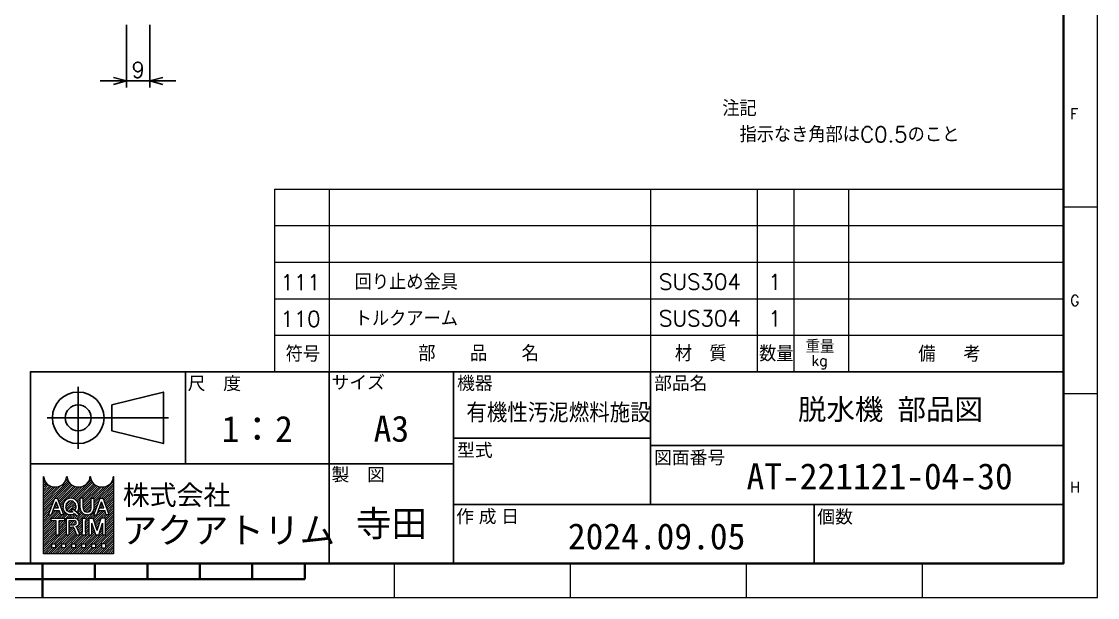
# Model space of a CAD drawing. Header units: millimetres. Extents: x 0 to 835, y -12 to 588.
# Drawn here: x 422.5 to 835, y 0 to 220.8 of the extents above; entities that cross this region are included whole.
import ezdxf
from ezdxf import colors
from ezdxf.entities.mleader import LeaderData, LeaderLine
from ezdxf.enums import TextEntityAlignment as Align
from ezdxf.math import Vec2, Vec3

# ---------------------------------------------------------------- set-up
doc = ezdxf.new("R2010")
doc.units = ezdxf.units.MM
doc.header["$LTSCALE"] = 0.8
doc.header["$PDMODE"] = 99
doc.header["$PDSIZE"] = 1
for name, color, linetype, lineweight in [('07_TEXT', 3, 'Continuous', 13), ('08_DIM', 3, 'Continuous', 13), ('90_FRAME', 5, 'Continuous', 35)]:
    doc.layers.add(name, color=color, linetype=linetype, lineweight=lineweight)
doc.layers.add('91_BLANK', color=5, linetype='Continuous', lineweight=0, plot=False)
doc.styles.add('KSS_TXT', font='txt.shx', dxfattribs={"bigfont": 'extfont2.shx'})
doc.styles.add('MS_G', font='MS Gothic.ttf')
doc.styles.get("Standard").update_dxf_attribs({"font": 'txt.shx', "bigfont": 'extfont2.shx'})
doc.styles.add('表題用', font='MS PGothic.ttf')
doc.dimstyles.new('KSS_DIM', dxfattribs={"dimscale": 2, "dimtxt": 3, "dimasz": 2.5, "dimexe": 1.25, "dimexo": 0.625, "dimtad": 1, "dimdsep": 46, "dimtxsty": 'KSS_TXT', "dimblk": 'OPEN30', "dimcen": 0, "dimazin": 2, "dimtfac": 0.75, "dimtmove": 0, "dimatfit": 3, "dimldrblk": 'OPEN30', "dimfxl": 1.25, "dimtolj": 1, "dimarcsym": 0})

# ---------------------------------------------------------------- blocks, each defined once
blk = doc.blocks.new('_Open30')
at = {"color": 0, "linetype": 'ByBlock', "lineweight": -2}
for p, q in [((-1, 0.26794919), (0, 0)), ((0, 0), (-1, -0.26794919)), ((0, 0), (-1, 0))]:
    blk.add_line(p, q, dxfattribs=at)
blk = doc.blocks.new('*D152')
at = {"layer": '08_DIM', "color": 0, "lineweight": -2, "transparency": 16777216}
for p, q in [((462.7264423465213, 219.5666498152498), (462.7264423465213, 195.52442173439)), ((471.7264423465213, 219.5666498152498), (471.7264423465213, 195.52442173439)), ((457.7264423465213, 198.02442173439), (452.7264423465213, 198.02442173439)), ((462.7264423465213, 198.02442173439), (471.7264423465213, 198.02442173439)), ((476.7264423465213, 198.02442173439), (481.7264423465213, 198.02442173439))]:
    blk.add_line(p, q, dxfattribs=at)
at = {"layer": 'Defpoints', "color": 0, "transparency": 16777216}
for p in [(462.7264423465213, 220.8166498152498), (471.7264423465213, 220.8166498152498), (471.7264423465213, 198.02442173439)]:
    blk.add_point(p, dxfattribs=at)
at = {"layer": '08_DIM', "color": 0, "lineweight": -2, "transparency": 16777216, "xscale": 5, "yscale": 5, "zscale": 5}
blk.add_blockref('_Open30', (462.7264423465213, 198.02442173439), dxfattribs=at)
at = {"layer": '08_DIM', "color": 0, "lineweight": -2, "transparency": 16777216, "xscale": 5, "yscale": 5, "zscale": 5, "rotation": 180}
blk.add_blockref('_Open30', (471.7264423465213, 198.02442173439), dxfattribs=at)
at = {"layer": '08_DIM', "color": 0, "transparency": 16777216, "insert": (467.2264423465213, 202.27442173439), "char_height": 6, "attachment_point": 5, "style": 'KSS_TXT'}
blk.add_mtext('\\A1;9', dxfattribs=at)
blk = doc.blocks.new('AM_BALLOON1')
at = {"transparency": 16777216}
blk.add_circle((0, 0), 5, dxfattribs=at)
blk.add_attdef('B_NUMBER', text='', height=3, dxfattribs=at).set_placement((0, 0), align=Align.MIDDLE_CENTER)
blk = doc.blocks.new('_OPEN')
at = {"color": 0, "linetype": 'ByBlock'}
for p, q in [((-1, 0.1666666666666666), (0, 0)), ((0, 0), (-1, -0.1666666666666666)), ((0, 0), (-1, 0))]:
    blk.add_line(p, q, dxfattribs=at)

msp = doc.modelspace()

# ---------------------------------------------------------------- hatches: boundary and pattern name
at = {"layer": '90_FRAME', "lineweight": 5}
h = msp.add_hatch(dxfattribs=at)
h.set_pattern_fill('_USER', color=4, scale=0.6, angle=45, pattern_type=0)
h.set_pattern_definition([(45, (-808.5539713822795, -12.79816484489149), (-0.4242640687119285, 0.4242640687119285), [])])
edge = h.paths.add_edge_path()
edge.add_arc((457.8380331854423, 46.22398644916203), 0.1280794679994826, 90, 180)
edge.add_ellipse((453.3552518054603, 46.22398644916203), major_axis=(-4.354701911982408, 0), ratio=0.8823529411764706, start_angle=360, end_angle=540, ccw=False)
edge.add_arc((448.8724704254782, 46.22398644916203), 0.1280794679994826, 3.187317984128255, 180.0000000000261)
edge.add_ellipse((444.3896890454962, 46.22398644916203), major_axis=(-4.354701911982408, 0), ratio=0.8823529411764706, start_angle=360, end_angle=540, ccw=False)
edge.add_arc((439.9069076655142, 46.22398644916203), 0.1280794679994826, 3.187317984128255, 180)
edge.add_ellipse((435.4241262855321, 46.22398644916203), major_axis=(-4.354701911982408, 0), ratio=0.8823529411764706, start_angle=360, end_angle=540, ccw=False)
edge.add_arc((430.9413449055501, 46.22398644916203), 0.1280794679994826, 3.187317984128255, 90)
edge.add_line((430.9413449055501, 46.35206591716261), (430.9413449055501, 16.76570880928185))
edge.add_line((430.9413449055501, 16.76570880928094), (457.8380331854414, 16.76570880928094))
edge.add_line((457.8380331854423, 16.76570880928094), (457.8380331854423, 46.35206591716079))
h.paths.add_polyline_path([(435.2784667892429, 38.05069494241607), (436.3404004758795, 38.05069494241607), (438.755261396549, 31.67746061476092), (438.755261396549, 31.64672154244172), (437.6055928590031, 31.64672154244172), (437.0044116173922, 33.33503375214687), (434.6400715413292, 33.33503375214687), (434.9866852754312, 34.30843770894253), (436.657797883292, 34.30843770894253), (435.8094336325612, 36.69092010136038), (434.0132744061211, 31.64672154244172), (432.8636058685734, 31.64672154244172), (432.8636058685734, 31.67746061476092)], flags=16)
edge = h.paths.add_edge_path(flags=16)
edge.add_ellipse((441.427946647771, 35.232946646427), major_axis=(-2.9458277639881, 0), ratio=0.9565217391304346, start_angle=180, end_angle=360, ccw=False)
edge.add_line((444.3737744117589, 35.232946646427), (444.3737744117589, 34.46446983842989))
edge.add_ellipse((441.427946647771, 34.46446983842989), major_axis=(-2.9458277639881, 0), ratio=0.9565217391304346, start_angle=142.1052553177129, end_angle=180, ccw=False)
edge.add_line((443.7526184224516, 32.73377270960364), (442.9272559327692, 33.41388061136595))
edge.add_ellipse((441.427946647771, 34.5398293422376), major_axis=(1.87839559379198, 0), ratio=0.9950358206786509, start_angle=-37.0427632869818, end_angle=0)
edge.add_line((443.3063398835166, 34.53975678361522), (443.3063398835166, 35.15758714261929))
edge.add_ellipse((441.427946647771, 35.15758714261929), major_axis=(1.878393235745405, 0), ratio=0.9947182625257321, start_angle=360, end_angle=540)
edge.add_line((439.5495534120255, 35.15758714261929), (439.5495534120255, 34.53976347155358))
edge.add_ellipse((441.427946647771, 34.5398293422376), major_axis=(1.87839559379198, 0), ratio=0.9950358206786509, start_angle=-180, end_angle=-65.75794872216291)
edge.add_line((442.1992015251253, 32.8355749552492), (441.6762242729628, 33.3445570490193))
edge.add_line((441.6762242729619, 33.34455704901839), (442.2435468682688, 33.94697463426738))
edge.add_line((442.2435468682688, 33.94697463426829), (444.615658836211, 31.99232790216129))
edge.add_line((444.6156588362101, 31.99232790216038), (443.8743958027244, 31.20520979623407))
edge.add_line((443.8743958027262, 31.20520979623498), (442.983920132443, 32.0718558486914))
edge.add_ellipse((441.427946647771, 34.46446983842989), major_axis=(-2.9458277639881, 0), ratio=0.9565217391304346, start_angle=0, end_angle=121.88362473889401, ccw=False)
edge.add_line((438.4821188837832, 34.46446983842989), (438.4821188837832, 35.232946646427))
h.paths.add_polyline_path([(438.94574378998, 30.36592686244686), (438.94574378998, 29.46937058645008), (437.0245517699877, 29.46937058645008, 0.4142135623730951), (436.8964723019872, 29.34129111845041), (436.8964723019872, 23.96195346247251), (435.7437570899929, 23.96195346247251), (435.7437570899929, 29.34129111845041, 0.4142135623730951), (435.6156776219941, 29.46937058645008), (433.6944856020018, 29.46937058645008), (433.6944856020018, 30.36592686244686)], flags=16)
edge = h.paths.add_edge_path(flags=16)
edge.add_line((439.675775947795, 30.36592686244686), (442.6216037117829, 30.36592686244686))
edge.add_ellipse((442.6216037117811, 28.68130794059644), major_axis=(-2.067472937939515, 3.797886173657114e-16), ratio=0.8148203011203055, start_angle=111.38697473498539, end_angle=270, ccw=False)
edge.add_arc((442.9386560296771, 26.3982801414767), 0.8374090168554462, 22.272952259934925, 58.5531130129101, ccw=False)
edge.add_line((443.7135849096394, 26.71567436402884), (444.8171561177196, 24.01318524967238))
edge.add_line((444.8171561177205, 24.01318524967238), (444.8171561177205, 23.96195346247251))
edge.add_line((444.8171561177205, 23.96195346247251), (443.574785278126, 23.96195346247251))
edge.add_line((443.574785278126, 23.96195346247251), (442.5998526594612, 26.67569420010832))
edge.add_arc((442.124599999057, 26.48437114674917), 0.5123178719979352, 21.92829786654815, 90)
edge.add_line((442.124599999057, 26.99668901874603), (440.8669150001888, 26.99668901874603))
edge.add_line((440.8669150001879, 26.99668901874603), (440.8669150001879, 27.8932452947428))
edge.add_line((440.8669150001879, 27.8932452947428), (442.7752990733798, 27.8932452947428))
edge.add_arc((442.7478198461013, 28.68130794059644), 0.788541591624461, 271.9970571044071, 448.0029428955929)
edge.add_line((442.7752990733825, 29.46937058645008), (440.8284911597902, 29.46937058645008))
edge.add_line((440.8284911597893, 29.46937058645008), (440.8284911597893, 23.96195346247251))
edge.add_line((440.8284911597893, 23.96195346247251), (439.6757759477941, 23.96195346247251))
edge.add_line((439.675775947795, 23.96195346247251), (439.675775947795, 30.36592686244686))
h.paths.add_polyline_path([(444.9658350815462, 38.05069494241607), (446.1185502935423, 38.05069494241607), (446.1185502935423, 34.46446983842989, 0.175030561155744), (446.6270601120232, 32.99670050814794, 0.2571496110314638), (448.6839477070498, 32.99670050814794, 0.1750305611562702), (449.1924575255289, 34.46446983843444), (449.1924575255289, 38.05069494241607), (450.345172737525, 38.05069494241607), (450.345172737525, 34.23277104724539, -0.3793912406243967), (447.8476231115346, 31.64672154244172), (447.4633847075347, 31.64672154244172, -0.3793912406243716), (444.9658350815462, 34.23277104724539)], flags=16)
h.paths.add_polyline_path([(445.7884440946564, 30.36592686244686), (447.1973182426518, 30.36592686244686), (447.1973182426518, 29.46937058645008, 0.4142135623730951), (447.0692387746531, 29.34129111845041), (447.0692387746531, 24.98658920646804, 0.4142135623730951), (447.1973182426518, 24.85850973846928), (447.1973182426518, 23.96195346247251), (445.7884440946564, 23.96195346247251), (445.7884440946564, 24.85850973846928, 0.4142135623730951), (445.9165235626569, 24.98658920646804), (445.9165235626569, 29.34129111845041, 0.4142135623730951), (445.7884440946564, 29.46937058645008)], flags=16)
h.paths.add_polyline_path([(448.3512815171252, 30.36592686244686), (450.0239467744959, 30.36592686244686), (451.5532682171124, 25.71482210601599), (453.0825896597289, 30.36592686244686), (454.7563163691339, 30.36592686244686), (454.7563163691339, 23.96195346247251), (453.6036011571396, 23.96195346247251), (453.6036011571396, 28.44473484245455), (452.1296258231105, 23.96195346247251), (450.9769106111162, 23.96195346247251), (449.5029352770853, 28.44473484245455), (449.5039967291214, 23.96195346247251), (448.3512815171252, 23.96195346247251)], flags=16)
h.paths.add_polyline_path([(452.6951365511122, 38.05069494241607), (453.7570702377488, 38.05069494241607), (456.1719311584184, 31.67746061476092), (456.1719311584184, 31.64672154244172), (455.0222626208706, 31.64672154244172), (454.4210813792615, 33.33503375214687), (452.0567413031986, 33.33503375214687), (452.4033550372988, 34.30843770894253), (454.0744676451613, 34.30843770894253), (453.2261033944305, 36.69092010136038), (451.4299441679887, 31.64672154244172), (450.2802756304409, 31.64672154244172), (450.2802756304409, 31.67746061476092)], flags=16)
h.paths.add_polyline_path([(434.0152521375385, 20.60809284926555), (435.5522057535309, 20.60809284926555), (435.5522057535309, 19.07113923327225), (434.0152521375385, 19.07113923327225)], flags=16)
h.paths.add_polyline_path([(437.8576361775231, 20.60809284926555), (439.3945897935155, 20.60809284926555), (439.3945897935155, 19.07113923327225), (437.8576361775231, 19.07113923327225)], flags=16)
h.paths.add_polyline_path([(441.7000202175077, 20.60809284926555), (443.2369738335001, 20.60809284926555), (443.2369738335001, 19.07113923327225), (441.7000202175077, 19.07113923327225)], flags=16)
h.paths.add_polyline_path([(445.5424042574923, 20.60809284926555), (447.0793578734847, 20.60809284926555), (447.0793578734847, 19.07113923327225), (445.5424042574923, 19.07113923327225)], flags=16)
h.paths.add_polyline_path([(449.3847882974769, 20.60809284926555), (450.9217419134693, 20.60809284926555), (450.9217419134693, 19.07113923327225), (449.3847882974769, 19.07113923327225)], flags=16)
h.paths.add_polyline_path([(453.2271723374615, 20.60809284926555), (454.7641259534539, 20.60809284926555), (454.7641259534539, 19.07113923327225), (453.2271723374615, 19.07113923327225)], flags=16)

# ---------------------------------------------------------------- linework, layer by layer
at = {"layer": '90_FRAME', "color": 4, "lineweight": 13}
for p, q in [((519.4810237878792, 156.5526457154114), (821.9238783046039, 156.5526457154114)), ((519.4810353409957, 156.5526457154114), (519.4810353409957, 86.55264721965969)), ((540.4810327159994, 156.5526457154114), (540.4810327159994, 86.55264721965969)), ((663.6619767215561, 156.5526457154114), (663.6619767215561, 86.55264721965969)), ((704.5502042005174, 156.5526457154114), (704.5502042005269, 86.55264721965969)), ((718.5502024505176, 156.5526457154114), (718.5502024505281, 86.55264721965969)), ((739.5501998255247, 156.5526457154114), (739.5501998255247, 86.55264721965969)), ((834.9921062433816, 149.6536658304109), (821.9238898577205, 149.6536658304109)), ((519.4810237878792, 142.5526457154114), (821.9238783046039, 142.5526457154114)), ((519.4810237878792, 128.5526449678443), (821.9238783046039, 128.5526449678443)), ((519.4810237878792, 114.5526457154114), (821.9238783046039, 114.5526457154114)), ((519.4810237878792, 100.5526457154114), (821.9238783046039, 100.5526457154114)), ((834.9921062433816, 78.0742697609254), (821.9238898577205, 78.0742697609254)), ((565.5086819974862, -1.126752522395691e-07), (565.5086819974862, 13.00979007709968)), ((632.9909409182138, -1.126752522395691e-07), (632.9909409182138, 13.00979007709968)), ((700.4731998389417, -1.126752522395691e-07), (700.4731998389417, 13.00979007709968)), ((767.9554587596695, -1.126752522395691e-07), (767.9554587596695, 13.00979007709968))]:
    msp.add_line(p, q, dxfattribs=at)
at = {"layer": '90_FRAME', "color": 0, "lineweight": 25}
for p, q in [((485.3238898590789, 51.19550436265845), (485.3238898590789, 86.55264721965969)), ((540.4810327159994, 13.00979007709967), (540.4810327159994, 86.55264721965969)), ((588.1381755729199, 13.00979007709967), (588.1381755729199, 86.55264721965969)), ((663.6619767215561, 86.55264721965969), (663.6619767215561, 35.63836150557918)), ((444.2388898592453, 56.99407579120808), (444.2388898592453, 80.75407579111189)), ((432.3588898592934, 68.87407579115816), (478.8888898591049, 68.87407579115816)), ((588.1381755729199, 61.09550436261989), (663.6619767215561, 61.09550436261989)), ((663.6619767215561, 58.2669329340587), (821.9238898577205, 58.2669329340587)), ((588.1381755729199, 51.19550436265845), (425.9238898593194, 51.19550436265845)), ((588.1381755729199, 35.63836150557918), (821.9238898577205, 35.63836150557918)), ((726.4096041437988, 35.63836150557918), (726.4096041437988, 13.00979007709967))]:
    msp.add_line(p, q, dxfattribs=at)
at = {"layer": '90_FRAME', "color": 4, "lineweight": 5}
for p, q in [((430.9413449055501, 16.76570880928094), (430.9413449055501, 46.35206591716261)), ((457.8380331854423, 46.35206591716261), (457.8380331854423, 16.76570880928094)), ((432.8636058685734, 31.67746061476092), (435.2784667892429, 38.05069494241607)), ((435.2784667892429, 38.05069494241607), (436.3404004758795, 38.05069494241607)), ((438.755261396549, 31.67746061476092), (436.3404004758795, 38.05069494241607)), ((444.9658350815462, 34.23277104724539), (444.9658350815462, 38.05069494241607)), ((446.1185502935423, 38.05069494241607), (444.9658350815462, 38.05069494241607)), ((446.1185502935423, 34.46446983842989), (446.1185502935423, 38.05069494241607)), ((449.1924575255289, 34.46446983842989), (449.1924575255289, 38.05069494241607)), ((449.1924575255289, 38.05069494241607), (450.345172737525, 38.05069494241607)), ((450.2802756304409, 31.67746061476092), (452.6951365511122, 38.05069494241607)), ((450.345172737525, 34.23277104724539), (450.345172737525, 38.05069494241607)), ((452.6951365511122, 38.05069494241607), (453.7570702377488, 38.05069494241607)), ((456.1719311584184, 31.67746061476092), (453.7570702377488, 38.05069494241607)), ((434.0132744061211, 31.64672154244172), (435.8094336325612, 36.69092010136038)), ((434.6400715413292, 33.33503375214687), (434.9866852754312, 34.30843770894253)), ((434.6400715413292, 33.33503375214687), (437.0044116173922, 33.33503375214687)), ((434.9866852754312, 34.30843770894253), (436.657797883292, 34.30843770894253)), ((436.657797883292, 34.30843770894253), (435.8094336325612, 36.69092010136038)), ((437.6055928590031, 31.64672154244172), (437.0044116173922, 33.33503375214687)), ((438.4821188837832, 35.232946646427), (438.4821188837832, 34.46446983842989)), ((439.5495534120255, 35.15758714261929), (439.5495534120255, 34.54280569622179)), ((441.6762242729619, 33.34455704901839), (442.2435468682688, 33.94697463426829)), ((441.6762242729619, 33.34455704901839), (442.1992015251253, 32.8355749552492)), ((442.2435468682688, 33.94697463426829), (444.6156588362101, 31.99232790216038)), ((442.9272559327692, 33.41388061136595), (443.7526184224516, 32.73377270960364)), ((443.3063398835166, 35.15758714261929), (443.3063398835166, 34.54280569622179)), ((444.3737744117589, 35.232946646427), (444.3737744117589, 34.46446983842989)), ((451.4299441679887, 31.64672154244172), (453.2261033944305, 36.69092010136038)), ((452.0567413031986, 33.33503375214687), (452.4033550372988, 34.30843770894253)), ((452.0567413031986, 33.33503375214687), (454.4210813792615, 33.33503375214687)), ((452.4033550372988, 34.30843770894253), (454.0744676451613, 34.30843770894253)), ((454.0744676451613, 34.30843770894253), (453.2261033944305, 36.69092010136038)), ((455.0222626208706, 31.64672154244172), (454.4210813792615, 33.33503375214687)), ((432.8636058685734, 31.64672154244172), (432.8636058685734, 31.67746061476092)), ((432.8636058685734, 31.67746061476092), (432.8636058685734, 31.67746061476092)), ((432.8636058685734, 31.64672154244172), (432.8636058685734, 31.67746061476092)), ((432.8636058685734, 31.64672154244172), (434.0132744061211, 31.64672154244172)), ((433.6944856020018, 30.36592686244686), (438.94574378998, 30.36592686244686)), ((433.6944856020018, 30.36592686244686), (433.6944856020018, 29.46937058645008)), ((433.6944856020018, 29.46937058645008), (435.6156776219941, 29.46937058645008)), ((435.7437570899929, 23.96195346247251), (435.7437570899929, 29.34129111845041)), ((436.8964723019872, 23.96195346247251), (436.8964723019872, 29.34129111845041)), ((437.0245517699877, 29.46937058645008), (438.94574378998, 29.46937058645008)), ((438.755261396549, 31.64672154244172), (437.6055928590031, 31.64672154244172)), ((438.755261396549, 31.64672154244172), (438.755261396549, 31.67746061476092)), ((438.94574378998, 30.36592686244686), (438.94574378998, 29.46937058645008)), ((439.675775947795, 30.36592686244686), (439.675775947795, 23.96195346247251)), ((439.675775947795, 30.36592686244686), (442.6216037117811, 30.36592686244686)), ((440.8284911597893, 23.96195346247251), (440.8284911597893, 29.46937058645008)), ((440.8284911597893, 29.46937058645008), (442.7752990733825, 29.46937058645008)), ((442.983920132443, 32.0718558486914), (443.8743958027262, 31.20520979623498)), ((443.8743958027262, 31.20520979623498), (444.6156588362101, 31.99232790216038)), ((445.7884440946564, 30.36592686244686), (447.1973182426518, 30.36592686244686)), ((445.7884440946564, 30.36592686244686), (445.7884440946564, 29.46937058645008)), ((445.9165235626569, 24.98658920646804), (445.9165235626569, 29.34129111845041)), ((447.0692387746531, 24.98658920646804), (447.0692387746531, 29.34129111845041)), ((447.1973182426518, 30.36592686244686), (447.1973182426518, 29.46937058645008)), ((447.8476231115346, 31.64672154244172), (447.4633847075365, 31.64672154244172)), ((448.3512815171252, 30.36592686244686), (448.3512815171252, 23.96195346247251)), ((448.3512815171252, 30.36592686244686), (450.0239467744959, 30.36592686244686)), ((451.5532682171124, 25.71482210601599), (450.0239467744959, 30.36592686244686)), ((450.2802756304409, 31.64672154244172), (450.2802756304409, 31.67746061476092)), ((450.2802756304409, 31.67746061476092), (450.2802756304409, 31.67746061476092)), ((450.2802756304409, 31.64672154244172), (450.2802756304409, 31.67746061476092)), ((450.2802756304409, 31.64672154244172), (451.4299441679887, 31.64672154244172)), ((451.5532682171124, 25.71482210601599), (453.0825896597289, 30.36592686244686)), ((454.7563163691339, 30.36592686244686), (453.0825896597289, 30.36592686244686)), ((454.7563163691339, 23.96195346247251), (454.7563163691339, 30.36592686244686)), ((456.1719311584184, 31.64672154244172), (455.0222626208706, 31.64672154244172)), ((456.1719311584184, 31.64672154244172), (456.1719311584184, 31.67746061476092)), ((440.8669150001879, 26.99668901874603), (440.8669150001879, 27.8932452947428)), ((440.8669150001879, 27.8932452947428), (442.7752990733825, 27.8932452947428)), ((440.8669150001879, 26.99668901874603), (442.124599999057, 26.99668901874603)), ((442.5998526594612, 26.67569420010832), (443.574785278126, 23.96195346247251)), ((443.7135849096394, 26.71567436402975), (444.8171561177205, 24.01318524967238)), ((445.7884440946564, 23.96195346247251), (445.7884440946564, 24.85850973846928)), ((447.1973182426518, 23.96195346247251), (447.1973182426518, 24.85850973846928)), ((449.5039967291214, 23.96195346247251), (449.5029352770853, 28.44473484245455)), ((450.9769106111162, 23.96195346247251), (449.5029352770853, 28.44473484245455)), ((452.1296258231105, 23.96195346247251), (453.6036011571396, 28.44473484245455)), ((453.6036011571396, 28.44473484245455), (453.6036011571396, 23.96195346247251)), ((435.7437570899929, 23.96195346247251), (436.8964723019872, 23.96195346247251)), ((439.675775947795, 23.96195346247251), (440.8284911597893, 23.96195346247251)), ((443.574785278126, 23.96195346247251), (444.8171561177205, 23.96195346247251)), ((444.8171561177205, 24.01318524967238), (444.8171561177205, 23.96195346247251)), ((445.7884440946564, 23.96195346247251), (447.1973182426518, 23.96195346247251)), ((448.3512815171252, 23.96195346247251), (449.5039967291214, 23.96195346247251)), ((450.9769106111162, 23.96195346247251), (452.1296258231105, 23.96195346247251)), ((453.6036011571396, 23.96195346247251), (454.7563163691339, 23.96195346247251)), ((457.8380331854423, 16.76570880928094), (430.9413449055501, 16.76570880928094)), ((434.0152521375385, 20.60809284926555), (435.5522057535309, 20.60809284926555)), ((434.0152521375385, 20.60809284926555), (434.0152521375385, 19.07113923327225)), ((435.5522057535309, 19.07113923327225), (434.0152521375385, 19.07113923327225)), ((435.5522057535309, 20.60809284926555), (435.5522057535309, 19.07113923327225)), ((437.8576361775231, 20.60809284926555), (439.3945897935155, 20.60809284926555)), ((437.8576361775231, 20.60809284926555), (437.8576361775231, 19.07113923327225)), ((439.3945897935155, 19.07113923327225), (437.8576361775231, 19.07113923327225)), ((439.3945897935155, 20.60809284926555), (439.3945897935155, 19.07113923327225)), ((441.7000202175077, 20.60809284926555), (443.2369738335001, 20.60809284926555)), ((441.7000202175077, 20.60809284926555), (441.7000202175077, 19.07113923327225)), ((443.2369738335001, 19.07113923327225), (441.7000202175077, 19.07113923327225)), ((443.2369738335001, 20.60809284926555), (443.2369738335001, 19.07113923327225)), ((445.5424042574923, 20.60809284926555), (447.0793578734847, 20.60809284926555)), ((445.5424042574923, 20.60809284926555), (445.5424042574923, 19.07113923327225)), ((447.0793578734847, 19.07113923327225), (445.5424042574923, 19.07113923327225)), ((447.0793578734847, 20.60809284926555), (447.0793578734847, 19.07113923327225)), ((449.3847882974769, 20.60809284926555), (450.9217419134693, 20.60809284926555)), ((449.3847882974769, 20.60809284926555), (449.3847882974769, 19.07113923327225)), ((450.9217419134693, 19.07113923327225), (449.3847882974769, 19.07113923327225)), ((450.9217419134693, 20.60809284926555), (450.9217419134693, 19.07113923327225)), ((454.7641259534539, 20.60809284926555), (453.2271723374615, 20.60809284926555)), ((453.2271723374615, 20.60809284926555), (453.2271723374615, 19.07113923327225)), ((453.2271723374615, 19.07113923327225), (454.7641259534539, 19.07113923327225)), ((454.7641259534539, 20.60809284926555), (454.7641259534539, 19.07113923327225))]:
    msp.add_line(p, q, dxfattribs=at)
at = {"layer": '90_FRAME'}
for p, q in [((430.5441641560334, -1.126752522395691e-07), (430.5441641560334, 13.00979007709968)), ((450.6491124416646, 6.978305591408523), (450.6491124416646, 13.00979007709968)), ((470.7540607272983, 6.978305591408523), (470.7540607272983, 13.00979007709968)), ((490.8590090129321, 6.978305591408523), (490.8590090129321, 13.00979007709968)), ((510.9639572985658, 6.978305591408523), (510.9639572985658, 13.00979007709968)), ((531.0689055841998, 6.978305591408523), (531.0689055841998, 13.00979007709968)), ((330.0194227278673, 6.978305591408523), (531.0689055841998, 6.978305591408523))]:
    msp.add_line(p, q, dxfattribs=at)
msp.add_lwpolyline([(39.16443845434634, 13.00979007709968), (821.9238898577205, 13.00979007709968), (821.9238898577205, 572.6151258616644), (39.16443845434634, 572.6151258616644)], close=True, dxfattribs=at)
at = {"layer": '90_FRAME', "color": 0, "lineweight": 25}
msp.add_lwpolyline([(425.9238898593194, 13.00979007709967), (821.9238898577205, 13.00979007709967), (821.9238898577205, 86.55264721965969), (425.9238898593194, 86.55264721965969)], close=True, dxfattribs=at)
msp.add_lwpolyline([(457.1088898591952, 73.82407579113888), (476.9088898591144, 78.7740757911196), (476.9088898591144, 58.97407579120036), (457.1088898591952, 63.92407579117926), (457.1088898591952, 73.82407579113888)], dxfattribs=at)
for radius in [9.89999999996, 4.94999999998]:
    msp.add_circle((444.2388898592453, 68.87407579115816), radius, dxfattribs=at)
at = {"layer": '90_FRAME', "color": 4, "lineweight": 5}
for centre, radius, start, end in [((430.9413449055501, 46.22398644916203), 0.1280794679994826, 0, 90), ((439.9069076655142, 46.22398644916203), 0.1280794679994826, 0, 180), ((439.9069076655142, 46.22398644916203), 0.1280794679994826, 0, 90), ((448.8724704254782, 46.22398644916203), 0.1280794679994826, 0, 180), ((457.8380331854423, 46.22398644916203), 0.1280794679994826, 90, 180), ((447.6734070510975, 34.34862044283901), 2.710049271279299, 182.4500309922613, 265.5552572885243), ((448.4050262959463, 34.43464974111785), 2.286670450191321, 179.2527938813868, 218.9645718468802), ((447.6376007679737, 34.34862044283901), 2.710049271279299, 274.4447427114757, 357.5499690077386), ((446.9059815231249, 34.43464974111785), 2.286670450191064, 321.0354281531198, 0.7472061186132516), ((435.6156776219941, 29.34129111845041), 0.1280794679994826, 0, 90), ((437.0245517699877, 29.34129111845041), 0.1280794679994826, 90, 180), ((442.7478198461013, 28.68130794059644), 0.788541591624461, 271.9970571043541, 88.00294289554164), ((445.7884440946564, 29.34129111845041), 0.1280794679994826, 0, 90), ((447.6555039095365, 34.86416785304928), 2.131931267400064, 241.1577278083189, 298.8422721916811), ((447.1973182426518, 29.34129111845041), 0.1280794679994826, 90, 180), ((442.124599999057, 26.48437114674917), 0.5123178719979303, 21.92829786655026, 90), ((442.9386560296771, 26.3982801414767), 0.8374090168554603, 22.27295225998095, 58.55311301286324), ((445.7884440946564, 24.98658920646804), 0.1280794679994826, 270, 0), ((447.1973182426518, 24.98658920646804), 0.1280794679994826, 180, 270)]:
    msp.add_arc(centre, radius, start, end, dxfattribs=at)
for centre, major_axis, ratio, start_param, end_param in [((435.4241262855321, 46.22398644916203), (-4.354701911982408, 0), 0.8823529411764706, 6.283185307179586, 9.42477796076938), ((444.3896890454962, 46.22398644916203), (-4.354701911982408, 0), 0.8823529411764706, 6.283185307179586, 9.42477796076938), ((453.3552518054603, 46.22398644916203), (-4.354701911982408, 0), 0.8823529411764706, 6.283185307179586, 9.42477796076938), ((441.427946647771, 35.232946646427), (-2.9458277639881, 0), 0.9565217391304346, 3.141592653589793, 6.283185307179586), ((441.427946647771, 35.15758714261929), (1.878393235745405, 0), 0.9947182625257321, 6.283185307179586, 9.42477796076938), ((442.6216037117811, 28.68130794059644), (-2.067472937939515, 3.797886173657099e-16), 0.8148203011203053, 1.944069452961235, 4.71238898038469)]:
    msp.add_ellipse(centre, major_axis=major_axis, ratio=ratio, start_param=start_param, end_param=end_param, dxfattribs=at)
at = {"layer": '90_FRAME', "color": 4, "lineweight": 5, "extrusion": (0, 0, -1)}
for centre, major_axis, ratio, start_param, end_param in [((441.427946647771, 34.46446983842989), (-2.9458277639881, 0), 0.9565217391304346, 4.155914751220672, 6.283185307179586), ((441.427946647771, 34.5398293422376), (1.87839559379198, 0), 0.9950358206786509, 7.430878021738927, 9.42477796076938), ((441.427946647771, 34.5398293422376), (1.87839559379198, 0), 0.9950358206786509, 6.283185307179586, 6.929703490574296), ((441.427946647771, 34.46446983842989), (-2.9458277639881, 0), 0.9565217391304346, 3.141592653589793, 3.802980717498315)]:
    msp.add_ellipse(centre, major_axis=major_axis, ratio=ratio, start_param=start_param, end_param=end_param, dxfattribs=at)
at = {"layer": '91_BLANK'}
msp.add_lwpolyline([(-8.093381893559127e-07, -1.126752522395691e-07), (834.9921062419944, -1.126752522395691e-07), (834.9921062419944, 587.6997422500219), (-8.093381893559127e-07, 587.6997422500219)], close=True, dxfattribs=at)

# ---------------------------------------------------------------- texts
at = {"layer": '07_TEXT', "ltscale": 2, "insert": (691.1573574718523, 190.5305989253268), "char_height": 6, "attachment_point": 1}
msp.add_mtext_dynamic_manual_height_columns('注記\\P\u3000指示なき角部はC0.5のこと', width=113.0356863205838, gutter_width=15, heights=[0], dxfattribs=at)
at = {"layer": '90_FRAME', "color": 0, "lineweight": 13, "style": 'KSS_TXT'}
for s, p in [('F', (824.5217821243332, 185.4433638651537)), ('G', (824.5217821243332, 113.8639677956682)), ('H', (824.5217821243332, 42.28457172618261))]:
    msp.add_text(s, height=4.0328, dxfattribs=at).set_placement(p, align=Align.MIDDLE_LEFT)
at = {"layer": '90_FRAME', "color": 3, "lineweight": 13}
for s, p in [('111', (529.4658838299592, 120.7973967639552)), ('1', (711.2786383741811, 120.897996030908)), ('110', (529.4658838299592, 106.7973975115223)), ('1', (711.2786383741811, 106.897996030908))]:
    msp.add_text(s, height=6, dxfattribs=at).set_placement(p, align=Align.MIDDLE_CENTER)
for s, height, p in [('回り止め金具', 6, (550.234799726989, 117.9517438775423)), ('SUS304', 6, (666.8847252373203, 118.0313286364319)), ('トルクアーム', 6, (550.234799726989, 103.9517438775423)), ('SUS304', 6, (666.8847252373203, 104.0313286364319)), ('重量', 5, (723.1235831395647, 93.7383785172747)), ('符号', 6, (523.7570245300835, 90.36559032324035)), ('部\u3000\u3000品\u3000\u3000名', 6, (574.621452729562, 90.58336807379706)), ('材\u3000質', 6, (672.998850574389, 90.51128269852805)), ('数量', 6, (705.2854884258145, 90.46618884263765)), ('備  考', 6, (766.3110685907109, 90.36559032324035)), ('kg', 4, (725.3335126704233, 88.84602942270024))]:
    msp.add_text(s, height=height, dxfattribs=at).set_placement(p)
at = {"layer": '90_FRAME', "color": 0, "style": '表題用'}
for s, p in [('尺\u3000度', (486.2209272008076, 82.1242033824764)), ('サイズ', (541.3780700577263, 82.49711104729059)), ('機器', (589.4973335122995, 82.20682690173808)), ('部品名', (665.0211346609394, 82.20682690173808)), ('型式', (589.4973335122995, 56.49968404469828)), ('図面番号', (665.0211346609376, 53.67111261613709)), ('製\u3000図', (541.3781005305646, 47.13996819029117)), ('作 成 日', (589.1522590877812, 31.10244101203526)), ('個数', (727.597047637566, 30.96415914240598))]:
    msp.add_text(s, height=5, dxfattribs=at).set_placement(p, align=Align.MIDDLE_LEFT)
at = {"layer": '90_FRAME', "color": 0, "style": 'MS_G', "width": 0.9}
msp.add_text('有機性汚泥燃料施設', height=6.4, dxfattribs=at).set_placement((593.0197592025722, 67.84396512518961))
at = {"layer": '90_FRAME', "color": 0, "style": 'MS_G'}
for s, height, p in [('脱水機 部品図', 8, (720.1755614224733, 68.13102028411825)), ('AT-221121-04-30', 10, (700.4515835511361, 41.45902527893932)), ('2024.09.05', 10, (631.9738094299987, 18.44151388765366))]:
    msp.add_text(s, height=height, dxfattribs=at).set_placement(p)
msp.add_text('A3', height=10, dxfattribs=at).set_placement((564.3096041444587, 64.6312186483191), align=Align.MIDDLE)
at = {"layer": '90_FRAME', "color": 4, "style": 'MS_G'}
msp.add_text('株式会社', height=7.56077142854088, dxfattribs=at).set_placement((481.9573294585462, 39.25809510424043), align=Align.MIDDLE_CENTER)
msp.add_text('アクアトリム', height=10, dxfattribs=at).set_placement((460.9144162767739, 20.79210105441487))
at = {"layer": '90_FRAME', "color": 0, "style": 'MS_G'}
for tag, p in [('1：2', (512.9024612875401, 64.6312186483191)), ('寺田', (564.3096041444587, 28.56693293417894))]:
    msp.add_attdef(tag, text='', height=10, dxfattribs=at).set_placement(p, align=Align.MIDDLE)

# ---------------------------------------------------------------- dimensions: what is measured, and where the dimension line sits
at = {"layer": '08_DIM'}
dim = msp.add_linear_dim(base=(471.7264423465213, 198.02442173439), p1=(462.7264423465213, 220.8166498152498), p2=(471.7264423465213, 220.8166498152498), angle=180, dimstyle='KSS_DIM', override={"dimscale": 2}, dxfattribs=at)
dim.commit()
dim.dimension.update_dxf_attribs({"geometry": '*D152', "text_midpoint": (467.2264423465213, 202.27442173439)})

# ---------------------------------------------------------------- leaders
ml = msp.add_multileader_block('Standard', dxfattribs=at)
ml.set_content('AM_BALLOON1', color=256, scale=2.5)
ml.set_attribute('B_NUMBER', '111', width=0)
ml.set_leader_properties(color=256, linetype='ByLayer', lineweight=-1)
ml.set_arrow_properties(name='OPEN')
ml.build(insert=Vec2(0, 0))
ml.multileader.update_dxf_attribs({"leader_type": 0, "has_dogleg": 0, "text_right_attachment_type": 6, "dogleg_length": 0, "arrow_head_size": 5, "scale": 2.5, "block_connection_type": 1})
ctx = ml.context
ctx.base_point, ctx.scale, ctx.char_height, ctx.arrow_head_size, ctx.landing_gap_size, ctx.plane_origin = Vec3(550.0042045550153, 467.7314282425275), 2.5, 10, 5, 5, Vec3(550.0042045550153, 467.7314282425275)
ctx.right_attachment, ctx.attachment_type = 6, 1
notes = []
notes.append((ctx, [(0, (0, 0, 0), (0, 0), (1, 0), 1, [])]))
ctx.block.insert = Vec3(550.0042045550153, 467.7314282425275)
for ctx, leaders in notes:
    for number, flags, end, landing, length, lines in leaders:
        leader = LeaderData()
        leader.index, (leader.has_last_leader_line, leader.has_dogleg_vector, leader.attachment_direction) = number, flags
        leader.last_leader_point, leader.dogleg_vector, leader.dogleg_length = Vec3(end), Vec3(landing), length
        for number, points, colour, breaks in lines:
            line = LeaderLine()
            line.index, line.vertices, line.color, line.breaks = number, Vec3.list(points), colors.encode_raw_color(colour), breaks
            leader.lines.append(line)
        ctx.leaders.append(leader)

doc.saveas('drawing.dxf')
